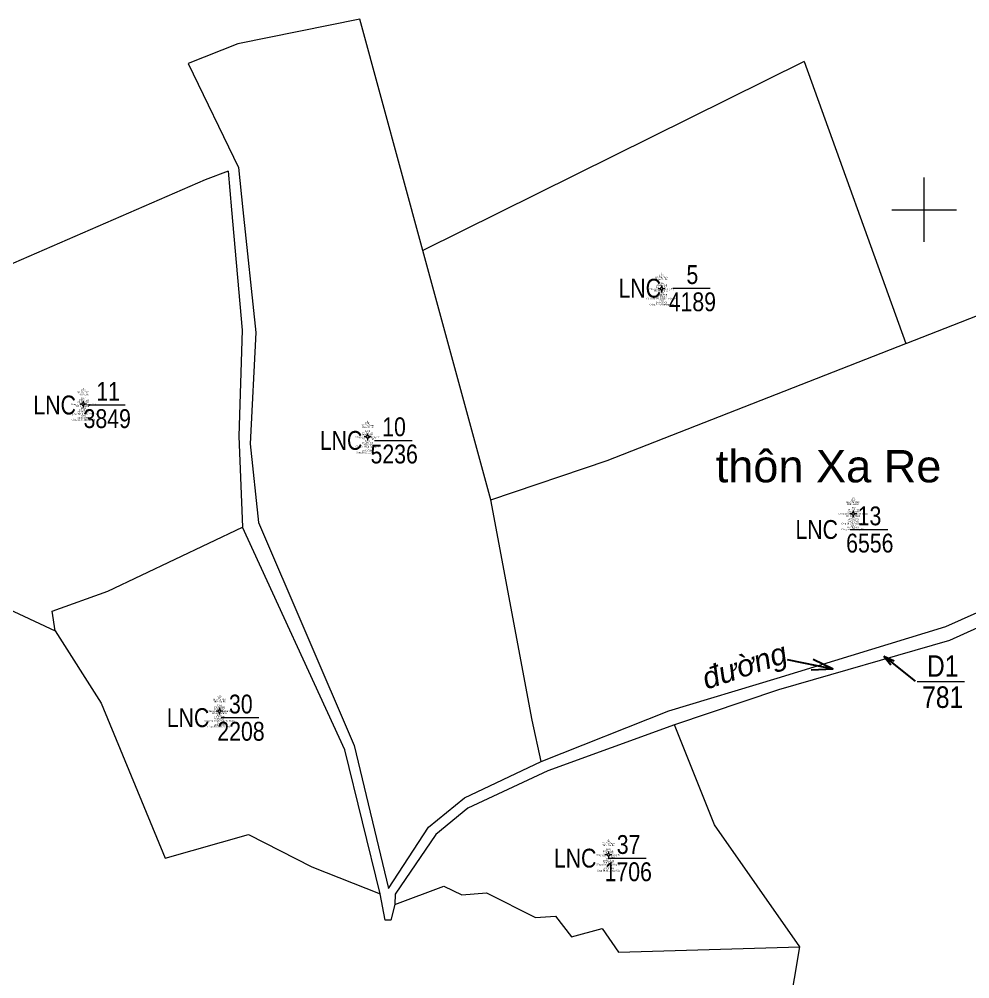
# Model space of a CAD drawing. Header units: metres. Extents: x 546779 to 548236, y 1839578 to 1841294.
# Drawn here: x 547631.9 to 547808.5, y 1840857.1 to 1841035.4 of the extents above; entities that cross this region are included whole.
import ezdxf
from ezdxf.enums import TextEntityAlignment as Align

# ---------------------------------------------------------------- set-up
doc = ezdxf.new("R2010")
doc.units = ezdxf.units.M
doc.header["$MEASUREMENT"] = 0
doc.linetypes.add('DGN Style 1', pattern=[17.474195, 0.029075, -17.44512])
for name, color, linetype, lineweight in [('Level 10', 7, 'Continuous', 0), ('Level 11', 7, 'Continuous', 0), ('Level 13', 7, 'Continuous', 0), ('Level 14', 7, 'Continuous', 0), ('Level 15', 7, 'Continuous', 0), ('Level 18', 7, 'Continuous', 0), ('Level 23', 7, 'Continuous', 0), ('Level 24', 7, 'Continuous', 0), ('Level 28', 7, 'Continuous', 0), ('Level 60', 7, 'Continuous', 0)]:
    doc.layers.add(name, color=color, linetype=linetype, lineweight=lineweight)
doc.styles.add('Style-VHarialb', font='VHarialb.shx')
doc.styles.add('Style-Vnarial', font='Vnarial.shx')
doc.styles.add('Style-Vnariali', font='Vnariali.shx')
doc.styles.add('Style-vnarialNarrowI', font='vnarialNarrowI.shx')
doc.styles.add('Style-Vntimei', font='Vntimei.shx')
doc.dimstyles.get("Standard").update_dxf_attribs({"dimtxt": 0.18, "dimasz": 0.18, "dimexe": 0.18, "dimexo": 0.0625, "dimgap": 0.09, "dimtad": 0, "dimtih": 1, "dimtoh": 1, "dimdec": 4, "dimzin": 0, "dimdsep": 46, "dimtxsty": 'Standard', "dimcen": 0.09, "dimadec": 0, "dimazin": 0, "dimtfac": 1, "dimtdec": 4, "dimtofl": 0, "dimtmove": 0, "dimatfit": 3, "dimfxl": 1, "dimtolj": 1, "dimtzin": 0, "dimarcsym": 0})

# ---------------------------------------------------------------- blocks, each defined once
blk = doc.blocks.new('N_THUA_5')
at = {"layer": 'Level 13', "color": 230, "linetype": 'Continuous', "lineweight": 13, "flags": 128}
blk.add_lwpolyline([(-0.29, 0), (6.63, 0)], dxfattribs=at)
at = {"layer": 'Level 13', "color": 230, "linetype": 'Continuous', "lineweight": 0, "style": 'Style-vnarialNarrowI', "width": 0.98572}
blk.add_text('5', height=3.5, dxfattribs=at).set_placement((3.32, 0.78), align=Align.CENTER)
blk.add_text('LNC ', height=3.5, dxfattribs=at).set_placement((-1.41, 0), align=Align.MIDDLE_RIGHT)
blk.add_text('4189', height=3.5, dxfattribs=at).set_placement((3.31, -0.78), align=Align.TOP_CENTER)
blk = doc.blocks.new('N_THUA_10')
at = {"layer": 'Level 13', "color": 230, "linetype": 'Continuous', "lineweight": 13, "flags": 128}
blk.add_lwpolyline([(-1.42, 0), (5.6, 0)], dxfattribs=at)
at = {"layer": 'Level 13', "color": 230, "linetype": 'Continuous', "lineweight": 0, "style": 'Style-vnarialNarrowI', "width": 0.98572}
blk.add_text('10', height=3.5, dxfattribs=at).set_placement((2.23, 0.78), align=Align.CENTER)
blk.add_text('LNC ', height=3.5, dxfattribs=at).set_placement((-2.56, 0), align=Align.MIDDLE_RIGHT)
blk.add_text('5236', height=3.5, dxfattribs=at).set_placement((2.26, -0.78), align=Align.TOP_CENTER)
blk = doc.blocks.new('N_THUA_11')
at = {"layer": 'Level 13', "color": 230, "linetype": 'Continuous', "lineweight": 13, "flags": 128}
blk.add_lwpolyline([(-1.44, 0), (5.48, 0)], dxfattribs=at)
at = {"layer": 'Level 13', "color": 230, "linetype": 'Continuous', "lineweight": 0, "style": 'Style-vnarialNarrowI', "width": 0.98572}
blk.add_text('11', height=3.5, dxfattribs=at).set_placement((2.32, 0.78), align=Align.CENTER)
blk.add_text('LNC ', height=3.5, dxfattribs=at).set_placement((-2.56, 0), align=Align.MIDDLE_RIGHT)
blk.add_text('3849', height=3.5, dxfattribs=at).set_placement((2.16, -0.78), align=Align.TOP_CENTER)
blk = doc.blocks.new('N_THUA_13')
at = {"layer": 'Level 13', "color": 230, "linetype": 'Continuous', "lineweight": 13, "flags": 128}
blk.add_lwpolyline([(-1.42, 0), (5.6, 0)], dxfattribs=at)
at = {"layer": 'Level 13', "color": 230, "linetype": 'Continuous', "lineweight": 0, "style": 'Style-vnarialNarrowI', "width": 0.98572}
blk.add_text('13', height=3.5, dxfattribs=at).set_placement((2.2, 0.78), align=Align.CENTER)
blk.add_text('LNC ', height=3.5, dxfattribs=at).set_placement((-2.56, 0), align=Align.MIDDLE_RIGHT)
blk.add_text('6556', height=3.5, dxfattribs=at).set_placement((2.26, -0.78), align=Align.TOP_CENTER)
blk = doc.blocks.new('N_THUA_36')
at = {"layer": 'Level 13', "color": 230, "linetype": 'Continuous', "lineweight": 13, "flags": 128}
blk.add_lwpolyline([(-1.43, 0), (5.55, 0)], dxfattribs=at)
at = {"layer": 'Level 13', "color": 230, "linetype": 'Continuous', "lineweight": 0, "style": 'Style-vnarialNarrowI', "width": 0.98572}
blk.add_text('30', height=3.5, dxfattribs=at).set_placement((2.2, 0.78), align=Align.CENTER)
blk.add_text('LNC ', height=3.5, dxfattribs=at).set_placement((-2.56, 0), align=Align.MIDDLE_RIGHT)
blk.add_text('2208', height=3.5, dxfattribs=at).set_placement((2.23, -0.78), align=Align.TOP_CENTER)
blk = doc.blocks.new('N_THUA_43')
at = {"layer": 'Level 13', "color": 230, "linetype": 'Continuous', "lineweight": 13, "flags": 128}
blk.add_lwpolyline([(-1.42, 0), (5.6, 0)], dxfattribs=at)
at = {"layer": 'Level 13', "color": 230, "linetype": 'Continuous', "lineweight": 0, "style": 'Style-vnarialNarrowI', "width": 0.98572}
blk.add_text('37', height=3.5, dxfattribs=at).set_placement((2.32, 0.78), align=Align.CENTER)
blk.add_text('LNC ', height=3.5, dxfattribs=at).set_placement((-2.56, 0), align=Align.MIDDLE_RIGHT)
blk.add_text('1706', height=3.5, dxfattribs=at).set_placement((2.26, -0.78), align=Align.TOP_CENTER)
blk = doc.blocks.new('TerminatorOpen_0.5')
at = {"color": 0, "linetype": 'ByBlock', "lineweight": -2}
for q in [(-1, 0.25), (-1, 0), (-1, -0.25)]:
    blk.add_line((0, 0), q, dxfattribs=at)
blk = doc.blocks.new('CENTRD')
at = {"layer": 'Level 11', "linetype": 'Continuous', "lineweight": 0}
h = blk.add_hatch(color=3, dxfattribs=at)
edge = h.paths.add_edge_path()
edge.add_arc((0, 0), 1.5, 0, 360)
at = {"layer": 'Level 11', "color": 3, "linetype": 'Continuous', "lineweight": 0}
for p, q in [((-6.2, 0), (-12.6, 0)), ((0, 6.2), (-6.2, 0)), ((-6.2, 0), (0, -6.2)), ((0, 12.6), (0, 6.2)), ((6.2, 0), (0, 6.2)), ((0, -6.2), (6.2, 0)), ((12.6, 0), (6.2, 0)), ((0, -6.2), (0, -12.6))]:
    blk.add_line(p, q, dxfattribs=at)

msp = doc.modelspace()

# ---------------------------------------------------------------- linework, layer by layer
at = {"layer": 'Level 10', "color": 7, "linetype": 'Continuous', "lineweight": 0, "flags": 128}
for points in [[(547695.15, 1841035.39), (547672.47, 1841030.8), (547663.24, 1841027.13)], [(547706.88, 1840992.4), (547695.15, 1841035.39)], [(547663.24, 1841027.13), (547672.59, 1841007.84), (547673.42, 1841000)], [(547777.69, 1841027.52), (547706.88, 1840992.4)], [(547777.69, 1841027.52), (547796.63, 1840975.13)], [(547670.69, 1841007.16), (547666.4, 1841005.55), (547625.05, 1840987.6), (547616.5, 1840983.7), (547606.94, 1840977.68)], [(547670.69, 1841007.16), (547671.31, 1841000)], [(547671.31, 1841000), (547673.27, 1840977.6), (547672.64, 1840957.93), (547673.38, 1840941.03)], [(547673.42, 1841000), (547675.84, 1840977.17), (547674.78, 1840956.49), (547676.3, 1840941.88), (547694.12, 1840900.47), (547700.49, 1840873.85), (547707.91, 1840885.28), (547714.59, 1840890.7), (547728.82, 1840897.5)], [(547719.52, 1840946.07), (547706.88, 1840992.4)], [(547796.78, 1840975.19), (547818.47, 1840983.69), (547836.68, 1840985.8)], [(547796.63, 1840975.13), (547796.78, 1840975.19)], [(547741.13, 1840953.39), (547796.63, 1840975.13)], [(547719.52, 1840946.07), (547741.13, 1840953.39)], [(547728.82, 1840897.5), (547727.19, 1840905.15), (547719.52, 1840946.07)], [(547638.52, 1840921.78), (547637.96, 1840925.42), (547648.35, 1840929.14), (547673.38, 1840941.03)], [(547698.92, 1840872.91), (547692.35, 1840899.65), (547673.38, 1840941.03)], [(547728.82, 1840897.5), (547752.55, 1840906.86), (547772.68, 1840912.96), (547804.06, 1840922.56), (547834.95, 1840936.36), (547860.89, 1840934.89)], [(547857.87, 1840930), (547834.72, 1840933.52), (547804.73, 1840919.96), (547772.94, 1840910.78), (547753.64, 1840904.3)], [(547628.89, 1840926.25), (547638.52, 1840921.78)], [(547638.52, 1840921.78), (547647.08, 1840908.29), (547658.98, 1840879.54), (547674.47, 1840883.89), (547686.25, 1840877.91), (547698.92, 1840872.91)], [(547753.64, 1840904.3), (547730.07, 1840895.73), (547715.23, 1840888.81), (547709.25, 1840883.92), (547701.72, 1840872.82), (547701.64, 1840870.89)], [(547776.9, 1840863.03), (547761.07, 1840885.69), (547753.64, 1840904.3)], [(547701.64, 1840870.89), (547710.79, 1840874.32), (547714.09, 1840872.7), (547718.67, 1840873.05), (547727.81, 1840868.5), (547731.51, 1840868.73), (547734.46, 1840864.87), (547740.2, 1840866.45), (547743.24, 1840862.07), (547776.9, 1840863.03)], [(547701.64, 1840870.89), (547700.91, 1840867.97), (547699.89, 1840868.01), (547698.92, 1840872.91)], [(547808.08, 1840824.95), (547788.83, 1840824.53), (547778.3, 1840826.18), (547770.99, 1840827.73), (547776.9, 1840863.03)]]:
    msp.add_lwpolyline(points, dxfattribs=at)
at = {"layer": 'Level 14', "color": 2, "linetype": 'Continuous', "lineweight": 0, "flags": 128}
msp.add_lwpolyline([(547798.74, 1840912.34), (547807.51, 1840912.34)], dxfattribs=at)
at = {"layer": 'Level 23', "color": 12, "linetype": 'Continuous', "lineweight": 0, "flags": 128}
for points in [[(547671.31, 1841000), (547673.27, 1840977.6), (547672.64, 1840957.93), (547673.38, 1840941.03)], [(547673.42, 1841000), (547675.84, 1840977.17), (547674.78, 1840956.49), (547676.3, 1840941.88), (547694.12, 1840900.47), (547700.49, 1840873.85), (547707.91, 1840885.28), (547714.59, 1840890.7), (547728.82, 1840897.5)], [(547698.92, 1840872.91), (547692.35, 1840899.65), (547673.38, 1840941.03)], [(547728.82, 1840897.5), (547752.55, 1840906.86), (547772.68, 1840912.96), (547804.06, 1840922.56), (547834.95, 1840936.36), (547860.89, 1840934.89)], [(547857.87, 1840930), (547834.72, 1840933.52), (547804.73, 1840919.96), (547772.94, 1840910.78), (547753.64, 1840904.3)], [(547753.64, 1840904.3), (547730.07, 1840895.73), (547715.23, 1840888.81), (547709.25, 1840883.92), (547701.72, 1840872.82), (547701.64, 1840870.89)], [(547701.64, 1840870.89), (547700.91, 1840867.97), (547699.89, 1840868.01), (547698.92, 1840872.91)]]:
    msp.add_lwpolyline(points, dxfattribs=at)
at = {"layer": 'Level 24', "color": 2, "linetype": 'DGN Style 1', "lineweight": 0}
msp.add_line((547671.31, 1841000), (547673.42, 1841000), dxfattribs=at)
at = {"layer": 'Level 60', "color": 7, "linetype": 'Continuous', "lineweight": 0, "flags": 128}
for points in [[(547800, 1840994), (547800, 1841006)], [(547794, 1841000), (547806, 1841000)]]:
    msp.add_lwpolyline(points, dxfattribs=at)

# ---------------------------------------------------------------- block references
at = {"layer": 'Level 11', "color": 3, "linetype": 'Continuous', "lineweight": 0, "xscale": 0.04999813735168662, "yscale": 0.04999813735168662, "zscale": 0.04999813735168662}
for p in [(547751.22, 1840985.27), (547643.76, 1840963.86), (547696.61, 1840957.79), (547786.82, 1840943.5), (547669.06, 1840906.83), (547741.34, 1840880.12)]:
    msp.add_blockref('CENTRD', p, dxfattribs=at)
at = {"layer": 'Level 13', "color": 230, "linetype": 'Continuous', "lineweight": 0}
for name, p in [('N_THUA_5', (547753.63, 1840985.41)), ('N_THUA_11', (547646.06, 1840963.71)), ('N_THUA_10', (547699.28, 1840957.13)), ('N_THUA_13', (547787.66, 1840940.58)), ('N_THUA_36', (547670.84, 1840905.62)), ('N_THUA_43', (547742.77, 1840879.52))]:
    msp.add_blockref(name, p, dxfattribs=at)

# ---------------------------------------------------------------- texts
at = {"layer": 'Level 14', "color": 2, "linetype": 'Continuous', "lineweight": 0, "style": 'Style-vnarialNarrowI'}
msp.add_text('D1', height=4, dxfattribs=at).set_placement((547803.46, 1840913.21), align=Align.CENTER)
msp.add_text('781', height=4, dxfattribs=at).set_placement((547803.46, 1840911.43), align=Align.TOP_CENTER)
at = {"layer": 'Level 15', "color": 3, "linetype": 'Continuous', "lineweight": 0, "char_height": 0.3, "attachment_point": 5, "line_spacing_factor": 0.72, "style": 'Style-Vntimei'}
for s, insert in [('5\\PLNC\\PHå V¨n Néi\\PTh«n Xa Re\\P \\P1964\\P190457068\\P05/05/1992\\PC«ng an t∅nh Qu¶ng TrÞ\\PHå ThÞ Chu©n\\P1961\\P190440979\\P22/08/1987\\PC«ng An T∅nh B×nh TrÞ Thiªn\\P53/5\\P24/10/1998\\PC«ng An x· H\xadíng T©n\\P', (547751.22, 1840985.22)), ('11\\PLNC\\PHå V¨n Néi\\PTh«n Xa Re\\P \\P1964\\P190457068\\P05/05/1992\\PC«ng an t∅nh Qu¶ng TrÞ\\PHå ThÞ Chu©n\\P1961\\P190440979\\P22/08/1987\\PC«ng An T∅nh B×nh TrÞ Thiªn\\P53/5\\P24/10/1998\\PC«ng An x· H\xadíng T©n\\P', (547643.76, 1840963.81)), ('10\\PLNC\\PHå Ta Quan\\PTh«n Xa Re\\P \\P1970\\P197025510\\P05/05/1992\\PC«ng an t∅nh Qu¶ng TrÞ\\PHå ThÞ Th¸i\\P1972\\P197045124\\P24/03/1992\\PC«ng an t∅nh Qu¶ng TrÞ\\P57\\P26/10/1998\\PC«ng an x· H\xadíng T©n\\P', (547696.61, 1840957.74)), ('13\\PLNC\\PHå V¨n Th¶o\\PTh«n Xa Re\\P \\P1968\\P191143141\\P20/06/1987\\PC«ng an t∅nh B×nh TrÞ Thiªn\\PHå ThÞ Phu©n\\P1970\\P197236270\\P24/02/2006\\PC«ng an t∅nh Qu¶ng TrÞ\\P19/5\\P05/10/2003\\PC«ng an x· H\xadíng T©n\\P', (547786.82, 1840943.45)), ('30\\PLNC\\PHå V¨n Néi\\PTh«n Xa Re\\P \\P1964\\P190457068\\P05/05/1992\\PC«ng an t∅nh Qu¶ng TrÞ\\PHå ThÞ Chu©n\\P1961\\P190440979\\P22/08/1987\\PC«ng An T∅nh B×nh TrÞ Thiªn\\P53/5\\P24/10/1998\\PC«ng An x· H\xadíng T©n\\P', (547669.06, 1840906.78)), ('37\\PLNC\\PHå Ta Quan\\PTh«n Xa Re\\P \\P1970\\P197025510\\P05/05/1992\\PC«ng an t∅nh Qu¶ng TrÞ\\PHå ThÞ Th¸i\\P1972\\P197045124\\P24/03/1992\\PC«ng an t∅nh Qu¶ng TrÞ\\P57\\P26/10/1998\\PC«ng an x· H\xadíng T©n\\P', (547741.34, 1840880.07))]:
    msp.add_mtext(s, dxfattribs=dict(at, insert=insert))
at = {"layer": 'Level 18', "color": 7, "linetype": 'Continuous', "lineweight": 0, "style": 'Style-Vnarial'}
msp.add_text('th«n Xa Re', height=6, dxfattribs=at).set_placement((547782.25, 1840952.34), align=Align.MIDDLE_CENTER)
at = {"layer": 'Level 28', "color": 230, "linetype": 'Continuous', "lineweight": 0, "style": 'Style-Vnariali'}
msp.add_text('®\xadêng', height=4, rotation=18.5178, dxfattribs=at).set_placement((547766.62, 1840915.29), align=Align.MIDDLE_CENTER)

# ---------------------------------------------------------------- leaders
at = {"layer": 'Level 14', "color": 2, "linetype": 'Continuous', "lineweight": 13}
msp.add_leader([(547792.55, 1840917.05), (547798.34, 1840912.42)], dimstyle='Standard', override={"dimtxt": 2, "dimasz": 2, "dimgap": 0, "dimtxsty": 'Style-VHarialb', "dimldrblk": 'TerminatorOpen_0.5'}, dxfattribs=at)
at = {"layer": 'Level 28', "color": 230, "linetype": 'Continuous', "lineweight": 0}
msp.add_leader([(547783.11, 1840914.62), (547774.61, 1840916.35)], dimstyle='Standard', override={"dimtxt": 4, "dimasz": 4, "dimgap": 0, "dimtxsty": 'Style-Vntimei', "dimldrblk": 'TerminatorOpen_0.5'}, dxfattribs=at)

doc.saveas('drawing.dxf')
